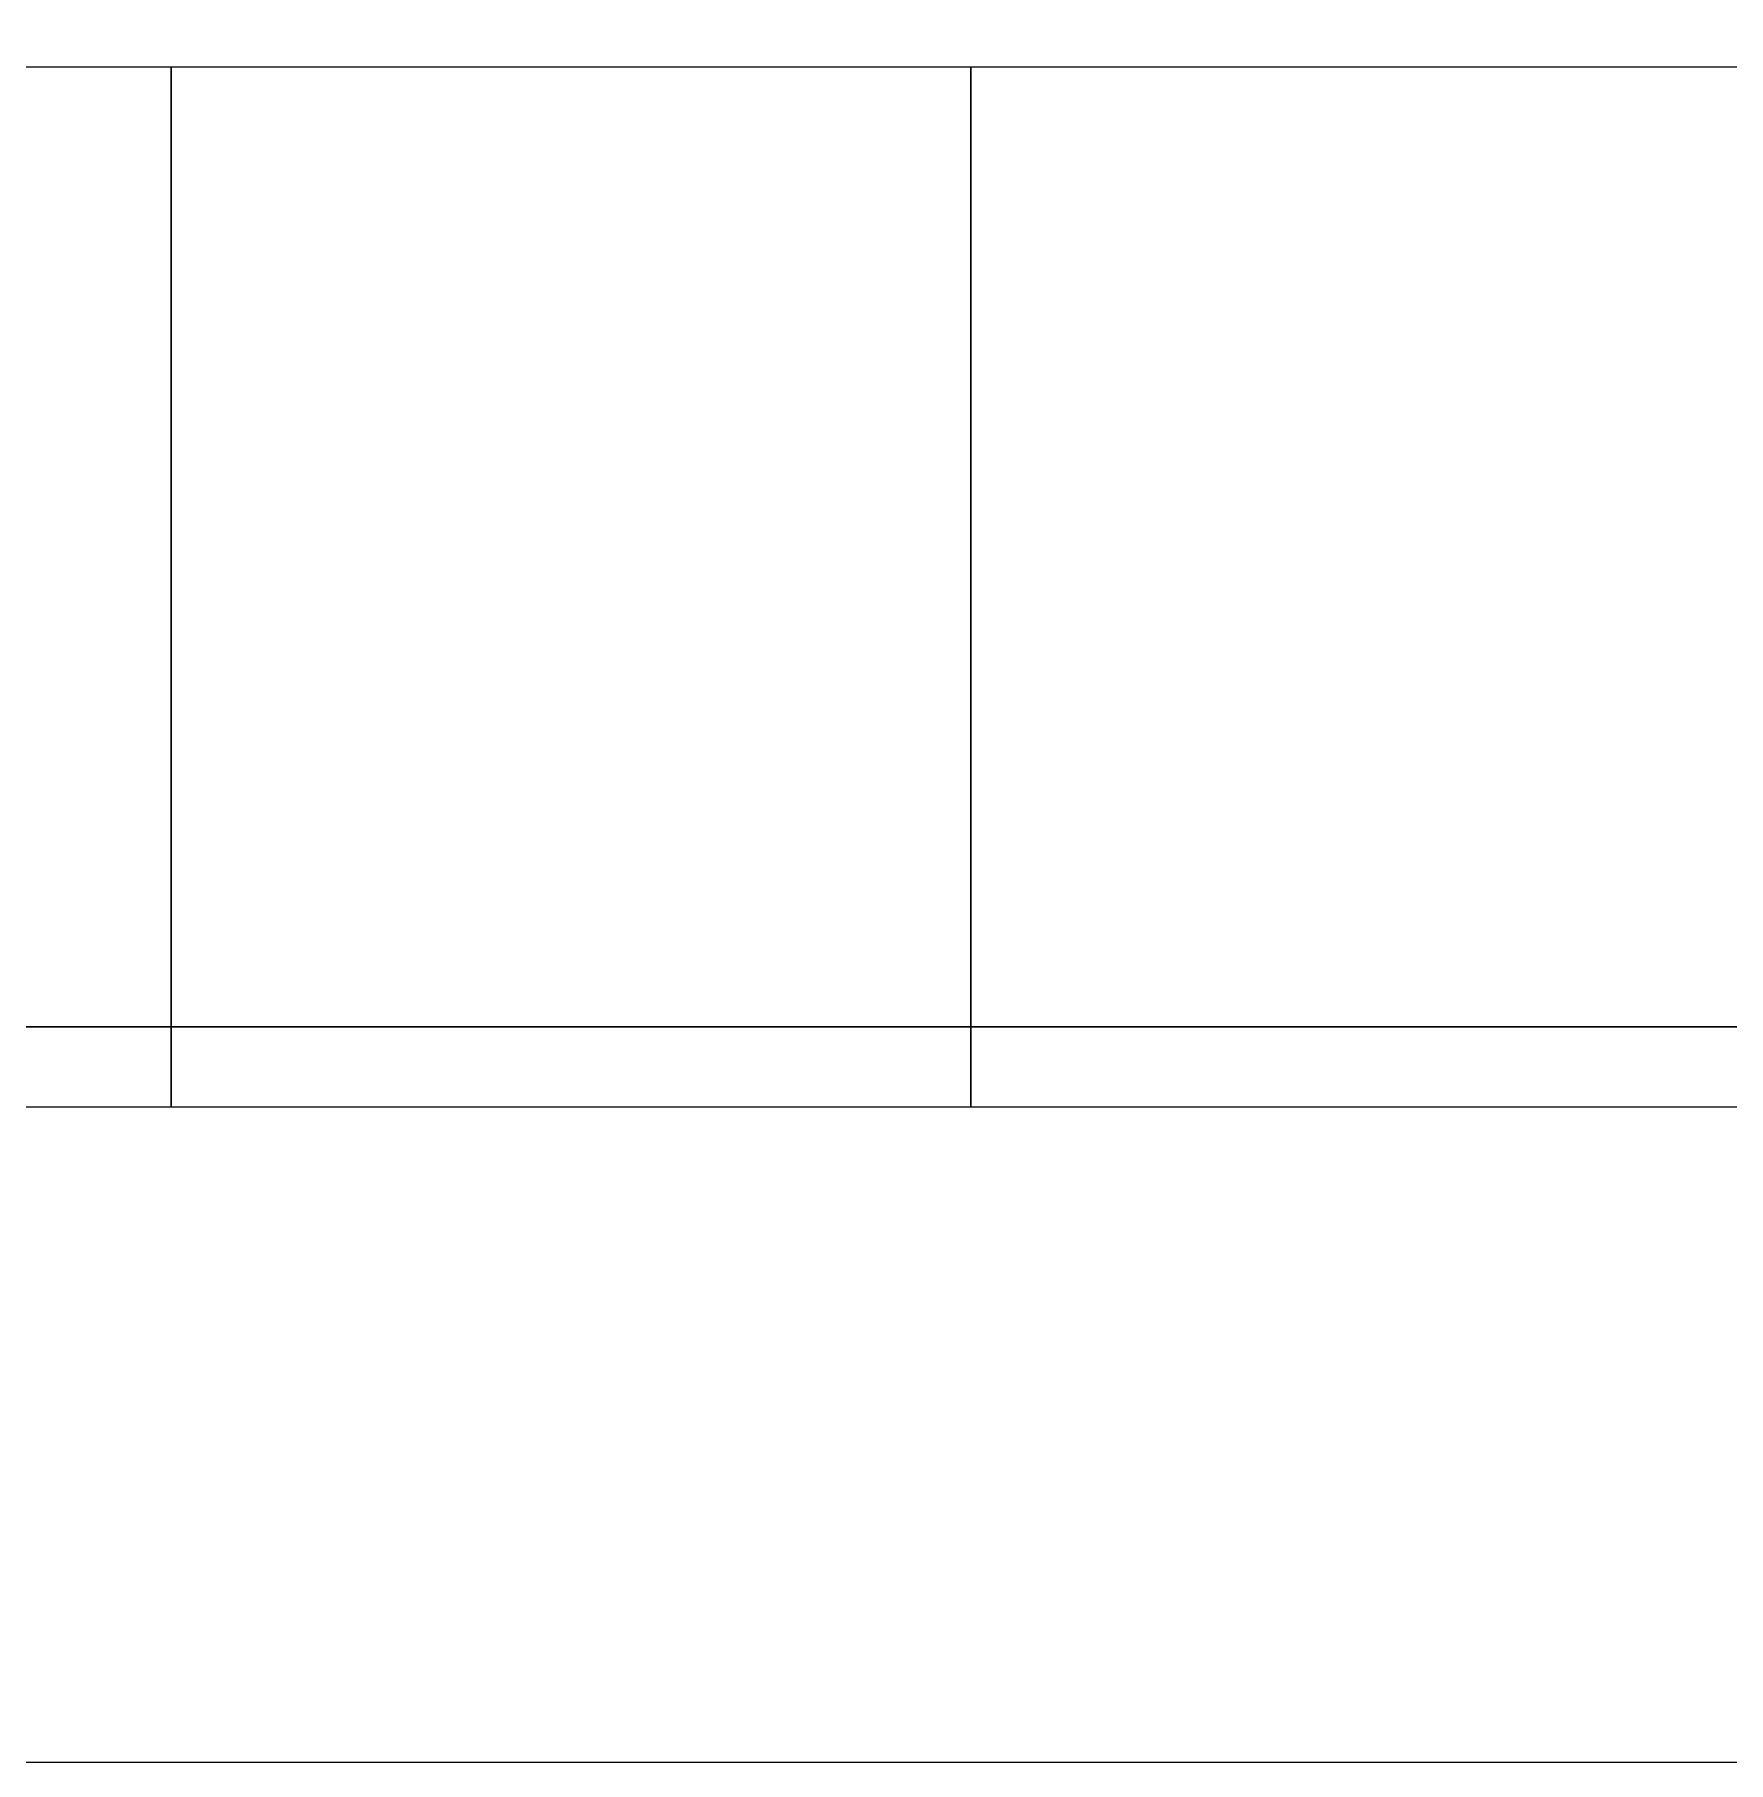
# Model space of a CAD drawing. Header units: inches. Extents: x -3572 to 2430, y -1517 to 3072.
# Drawn here: x 718.1 to 972.3, y 424.9 to 684.2 of the extents above; entities that cross this region are included whole.
import ezdxf

# ---------------------------------------------------------------- set-up
doc = ezdxf.new("R2010")
doc.units = ezdxf.units.IN
doc.header["$MEASUREMENT"] = 0
doc.layers.add('F.P. Room Labels', color=7, linetype='Continuous')

msp = doc.modelspace()

# ---------------------------------------------------------------- linework, layer by layer
at = {"color": 3}
msp.add_lwpolyline([(35.18615, 1302.04569), (1585.71888, 1302.04569), (1585.71888, 424.91668), (35.18615, 424.91668)], close=True, dxfattribs=at)
at = {"layer": 'F.P. Room Labels'}
for points in [[(618.62703, 679.28629), (618.62703, 535.28629), (738.62703, 535.28629), (738.62703, 679.28629), (618.62703, 679.28629)], [(738.62703, 679.28629), (738.62703, 535.28629), (858.62703, 535.28629), (858.62703, 679.28629), (738.62703, 679.28629)], [(858.62703, 679.28629), (858.62703, 535.28629), (978.62703, 535.28629), (978.62703, 679.28629), (858.62703, 679.28629)], [(618.62703, 535.28629), (618.62703, 523.28629), (738.62703, 523.28629), (738.62703, 535.28629), (618.62703, 535.28629)], [(738.62703, 535.28629), (738.62703, 523.28629), (858.62703, 523.28629), (858.62703, 535.28629), (738.62703, 535.28629)], [(858.62703, 535.28629), (858.62703, 523.28629), (978.62703, 523.28629), (978.62703, 535.28629), (858.62703, 535.28629)]]:
    msp.add_lwpolyline(points, dxfattribs=at)

doc.saveas('drawing.dxf')
